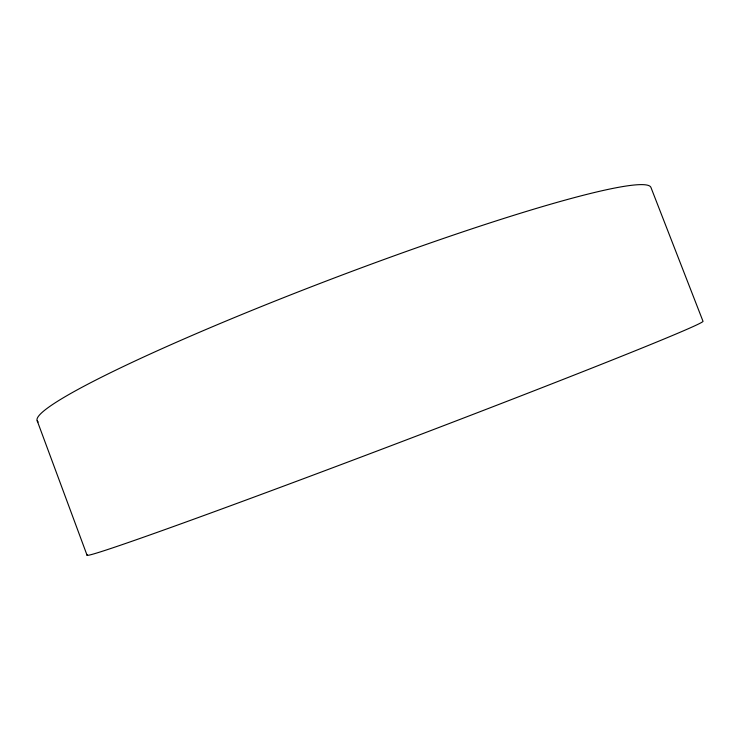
<?xml version="1.0" encoding="UTF-8"?>
<svg xmlns="http://www.w3.org/2000/svg" width="740" height="740" viewBox="0 0 740 740"><rect width="100%" height="100%" fill="white"/><g stroke="black" fill="none" stroke-linecap="round" stroke-linejoin="round"><path stroke-width="1.11" d="M37.222 420.847L87.052 555.222M38.23 421.976A328.31 27.861 -20.8 0 1 325.97 281.154A328.31 27.861 -20.8 0 1 651.006 187.608L703 321.262A329.457 5.55 -20.8 0 1 388.778 446.581A329.457 5.55 -20.8 0 1 87.468 554.76"/></g></svg>
